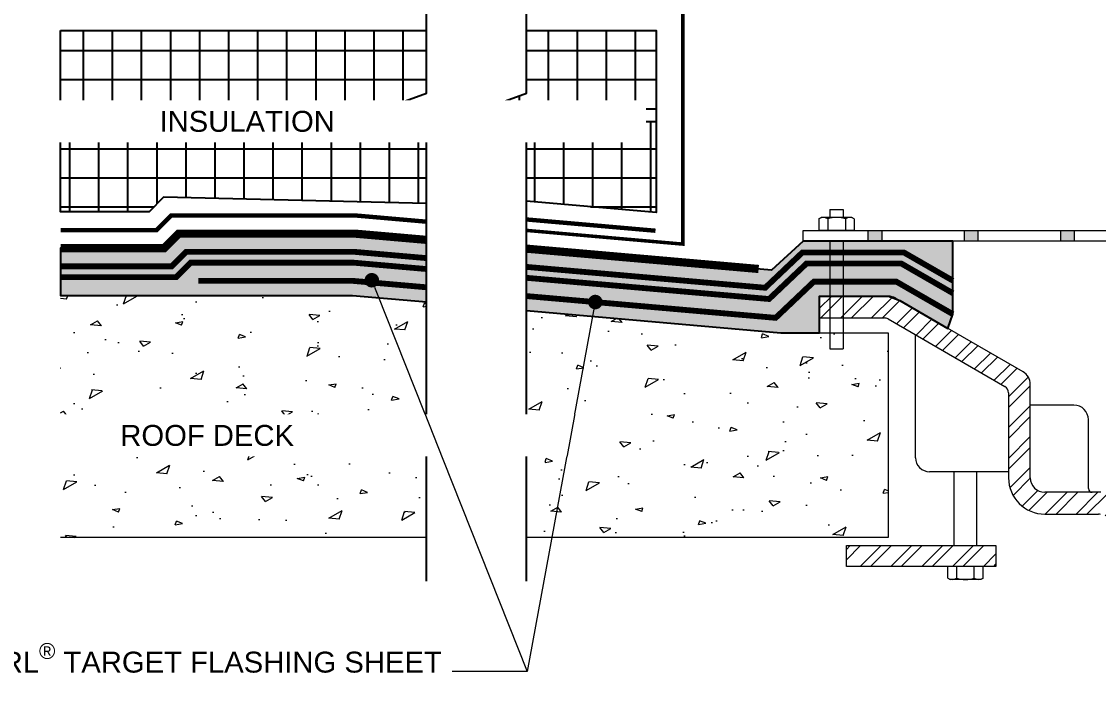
# Model space of a CAD drawing. Header units: inches. Extents: x 413.3 to 509.9, y 60.3 to 83.2.
# Drawn here: x 432.39 to 450.92, y 63.46 to 74.82 of the extents above; entities that cross this region are included whole.
import ezdxf
from ezdxf import colors
from ezdxf.entities.mleader import LeaderData, LeaderLine
from ezdxf.math import Vec2, Vec3

# ---------------------------------------------------------------- set-up
doc = ezdxf.new("R2010")
doc.units = ezdxf.units.IN
doc.header["$MEASUREMENT"] = 0
doc.linetypes.add('Dashed - Dense', pattern=[0.8, 0.5, -0.3])
doc.layers.get('Defpoints').update_dxf_attribs({"color": 103})
for name, color, linetype, lineweight in [('A-DETAIL', 7, 'Continuous', 9), ('BP Others', 190, 'Continuous', 0), ('BP Primer', 2, 'Continuous', 0), ('BP Text', 20, 'Continuous', 0), ('RAM Black Pearl Sheet', 165, 'Continuous', 0)]:
    doc.layers.add(name, color=color, linetype=linetype, lineweight=lineweight)
doc.layers.add('BP Insulation Border', color=8, linetype='Continuous')
doc.layers.add('BP Insulation Foam', color=9, linetype='Continuous')
doc.layers.add('BP Metal', color=17, linetype='Continuous', true_color=0x803345)
doc.layers.add('Protection Course', color=99, linetype='Dashed - Dense', lineweight=0, true_color=0x216123)
doc.styles.get("Standard").update_dxf_attribs({"font": 'ARIALN.TTF'})
doc.linetypes.add('ZIGZAG', pattern='A,0.0001,-0.2,[131,ltypeshp.shx,S=0.2,R=0,X=-0.2,Y=0],-0.4,[131,ltypeshp.shx,S=0.2,R=180,X=0.2,Y=0],-0.2', length=0.8001)

# ---------------------------------------------------------------- blocks, each defined once
blk = doc.blocks.new('*X21')
at = {"color": 0}
for p, q in [((34.857, 11.812), (34.557, 12.112)), ((35.044, 11.812), (34.68, 12.176)), ((35.387, 11.812), (35.012, 12.188)), ((35.574, 11.812), (35.199, 12.188)), ((35.917, 11.812), (35.542, 12.188)), ((35.938, 11.98), (35.73, 12.188)), ((34.496, 11.643), (34.221, 11.918)), ((34.614, 11.712), (34.34, 11.986)), ((34.16, 11.449), (33.885, 11.723)), ((34.278, 11.517), (34.004, 11.792)), ((33.824, 11.254), (33.549, 11.529)), ((33.943, 11.323), (33.668, 11.597)), ((33.488, 11.06), (33.214, 11.334)), ((33.607, 11.128), (33.332, 11.403)), ((33.152, 10.865), (32.878, 11.14)), ((33.271, 10.934), (32.996, 11.208)), ((32.816, 10.671), (32.542, 10.945)), ((32.935, 10.74), (32.661, 11.014)), ((32.688, 10.457), (32.348, 10.796)), ((32.688, 10.269), (32.312, 10.644)), ((32.688, 9.926), (32.312, 10.301)), ((32.688, 9.739), (32.312, 10.114)), ((32.688, 9.396), (32.312, 9.771)), ((32.688, 9.209), (32.312, 9.584)), ((32.663, 8.89), (32.312, 9.241)), ((32.608, 8.758), (32.312, 9.053)), ((31.337, 8.438), (30.986, 8.788)), ((31.525, 8.438), (31.15, 8.812)), ((31.868, 8.438), (31.493, 8.812)), ((32.055, 8.438), (31.68, 8.812)), ((32.335, 8.5), (32.023, 8.812)), ((32.45, 8.572), (32.181, 8.842)), ((30.479, 8.235), (30.18, 8.534)), ((30.622, 8.28), (30.323, 8.579)), ((30.882, 8.362), (30.583, 8.661)), ((31.025, 8.407), (30.726, 8.706)), ((30.258, 8.114), (29.944, 8.427)), ((30.25, 7.934), (29.88, 8.304)), ((30.25, 7.591), (29.875, 7.966)), ((30.25, 7.403), (29.875, 7.778)), ((30.25, 7.061), (29.875, 7.436)), ((30.25, 6.873), (29.875, 7.248)), ((30.25, 6.53), (29.875, 6.905)), ((30.155, 6.438), (29.875, 6.718))]:
    blk.add_line(p, q, dxfattribs=at)
blk = doc.blocks.new('_Dot')
at = {"color": 0, "linetype": 'ByBlock', "lineweight": -2}
blk.add_line((-0.5, 0), (-1, 0), dxfattribs=at)
at = {"color": 0, "linetype": 'ByBlock', "const_width": 0.5}
blk.add_lwpolyline([(-0.25, 0, 1), (0.25, 0, 1)], format="xyb", close=True, dxfattribs=at)

msp = doc.modelspace()

# ---------------------------------------------------------------- hatches: boundary and pattern name
at = {"layer": 'A-DETAIL'}
for points in [[(447.197, 71.222), (446.957, 71.222), (446.957, 71.042), (447.197, 71.042)], [(448.854, 71.222), (448.614, 71.222), (448.614, 71.042), (448.854, 71.042)], [(450.512, 71.222), (450.272, 71.222), (450.272, 71.042), (450.512, 71.042)]]:
    msp.add_hatch(color=256, dxfattribs=at).paths.add_polyline_path(points)
h = msp.add_hatch(dxfattribs=at)
h.set_pattern_fill('ANSI32', color=256, style=0, double=1)
h.set_pattern_definition([(45, (452.616, 53.20554), (-0.265165, 0.265165), []), (45, (452.79276, 53.20554), (-0.265165, 0.265165), [])])
h.paths.add_polyline_path([(449.158, 65.802), (446.584, 65.802), (446.584, 65.442), (449.158, 65.442)])
at = {"layer": 'BP Insulation Foam'}
h = msp.add_hatch(dxfattribs=at)
h.set_pattern_fill('NET', color=256, scale=4)
h.set_pattern_definition([(0, (437.95696, 73.3188), (0, 0.5), []), (90, (437.95696, 73.3188), (-0.5, 3e-17), [])])
h.paths.add_polyline_path([(439.356, 73.584), (439.356, 74.663), (433.062, 74.663), (433.062, 73.1), (439.586, 73.1), (438.806, 73.384)])
h.paths.add_polyline_path([(443.308, 74.663), (441.077, 74.663), (441.077, 73.584), (440.527, 73.384), (441.307, 73.1), (443.308, 73.1)])
h = msp.add_hatch(dxfattribs=at)
h.set_pattern_fill('NET', color=256, scale=4)
h.set_pattern_definition([(0, (-1222.779, 72.1299), (0, 0.5), []), (90, (-1222.779, 72.1299), (-0.5, 3e-17), [])])
h.paths.add_polyline_path([(439.356, 72.784), (439.905, 72.984), (439.586, 73.1), (433.062, 73.1), (433.062, 71.544), (434.584, 71.544), (434.834, 71.794), (439.356, 71.689)])
h.paths.add_polyline_path([(443.308, 73.1), (441.307, 73.1), (441.626, 72.984), (441.077, 72.784), (441.077, 71.727), (443.308, 71.531)])
at = {"layer": 'BP Others'}
h = msp.add_hatch(dxfattribs=at)
h.set_pattern_fill('CONCRETE', color=256, scale=3)
h.set_pattern_definition([(9.6028, (308.7941, 42.2107), (0.541903, 1.607184), [0.12861, -3.097972]), (157.953, (308.8993, 42.1681), (-0.541903, -1.607184), [0.11351, -2.734193]), (71.3671, (308.8993, 42.168), (-2.63947, 1.06893), [0.067605, -1.628478]), (9.6028, (309.8753, 41.948), (0.541903, 1.607184), [0.12861, -3.097972]), (157.953, (310.0021, 41.9694), (-0.541903, -1.607184), [0.11351, -2.734193]), (71.3671, (309.8753, 41.948), (-2.63947, 1.06893), [0.067605, -1.628478]), (29.9515, (311.2327, 42.2172), (-2.097564, 2.67612), [0.13778, -4.15939]), (128.0897, (311.2327, 42.217), (-3.72327, -2.14544), [0.10902, -3.29118]), (174.7908, (311.352, 42.286), (2.097564, -2.676116), [0.18741, -5.65757]), (29.9515, (308.7883, 43.4183), (-2.097564, 2.67612), [0.13778, -4.15939]), (128.0897, (308.7883, 43.4183), (-3.72327, -2.14544), [0.10902, -3.29118]), (174.7908, (308.9077, 43.487), (2.097564, -2.676116), [0.18741, -5.65757]), (29.9515, (311.7026, 43.8766), (-2.097564, 2.67612), [0.13778, -4.15939]), (128.0897, (311.7026, 43.8766), (-3.72327, -2.14544), [0.10902, -3.29118]), (174.7908, (311.822, 43.9454), (2.097564, -2.676116), [0.18741, -5.65757]), (29.9515, (310.3798, 42.699), (-2.097564, 2.67612), [0.13778, -4.15939]), (128.0897, (310.5664, 42.682), (-3.72327, -2.14544), [0.10902, -3.29118]), (174.7908, (310.5664, 42.6821), (2.097564, -2.676116), [0.18741, -5.65757]), (29.9515, (309.9747, 41.106), (-2.097564, 2.67612), [0.13778, -4.15939]), (128.0897, (310.1613, 41.089), (-3.72327, -2.14544), [0.10902, -3.29118]), (174.7908, (310.1613, 41.089), (2.097564, -2.676116), [0.18741, -5.65757]), (29.9515, (313.1126, 41.697), (-2.097564, 2.67612), [0.13778, -4.15939]), (128.0897, (313.299, 41.68), (-3.72327, -2.14544), [0.10902, -3.29118]), (174.7908, (313.2992, 41.68), (2.097564, -2.676116), [0.18741, -5.65757]), (29.9515, (312.328, 41.791), (1.62571, 4.82155), [0.26361, -8.33072]), (71.367, (312.5067, 41.7747), (-5.82084, 0.53068), [0.15607, -4.93218]), (174.7908, (312.5067, 41.7747), (-1.62571, -4.82155), [0.17928, -5.6657]), (29.9515, (309.383, 41.5664), (1.62571, 4.82155), [0.26361, -8.33072]), (71.367, (309.5615, 41.55), (-5.82084, 0.53068), [0.15607, -4.93218]), (174.7908, (309.5615, 41.55), (-1.62571, -4.82155), [0.17928, -5.6657]), (29.9515, (312.732, 43.3804), (1.62571, 4.82155), [0.26361, -8.33072]), (71.367, (312.9105, 43.364), (-5.82084, 0.53068), [0.15607, -4.93218]), (174.7908, (312.9105, 43.364), (-1.62571, -4.82155), [0.17928, -5.6657]), (29.9515, (309.878, 43.1334), (1.62571, 4.82155), [0.26361, -8.33072]), (71.367, (310.0564, 43.117), (-5.82084, 0.53068), [0.15607, -4.93218]), (174.7908, (310.0564, 43.117), (-1.62571, -4.82155), [0.17928, -5.6657]), (29.9515, (310.2845, 44.5408), (1.62571, 4.82155), [0.26361, -8.33072]), (71.367, (310.463, 44.5245), (-5.82084, 0.53068), [0.15607, -4.93218]), (174.7908, (310.463, 44.5245), (-1.62571, -4.82155), [0.17928, -5.6657]), (29.9515, (313.3215, 45.0074), (1.62571, 4.82155), [0.26361, -8.33072]), (71.367, (313.5, 44.991), (-5.82084, 0.53068), [0.15607, -4.93218]), (174.7908, (313.5, 44.991), (-1.62571, -4.82155), [0.17928, -5.6657]), (29.9515, (307.877, 41.0976), (1.62571, 4.82155), [0.26361, -8.33072]), (71.367, (307.877, 41.0976), (-5.82084, 0.53068), [0.15607, -4.93218]), (174.7908, (308.1054, 41.229), (-1.62571, -4.82155), [0.17928, -5.6657]), (29.9515, (308.2275, 42.6145), (1.62571, 4.82155), [0.26361, -8.33072]), (71.367, (308.2275, 42.6145), (-5.82084, 0.53068), [0.15607, -4.93218]), (174.7908, (308.456, 42.746), (-1.62571, -4.82155), [0.17928, -5.6657]), (29.9515, (308.4844, 44.1383), (1.62571, 4.82155), [0.26361, -8.33072]), (71.367, (308.4844, 44.1383), (-5.82084, 0.53068), [0.15607, -4.93218]), (174.7908, (308.713, 44.27), (-1.62571, -4.82155), [0.17928, -5.6657]), (29.9515, (310.5413, 41.4697), (1.62571, 4.82155), [0.26361, -8.33072]), (71.367, (310.541, 41.4697), (-5.82084, 0.53068), [0.15607, -4.93218]), (174.7908, (310.7697, 41.6013), (-1.62571, -4.82155), [0.17928, -5.6657]), (29.9515, (311.1328, 43.0967), (1.62571, 4.82155), [0.26361, -8.33072]), (71.367, (311.133, 43.0967), (-5.82084, 0.53068), [0.15607, -4.93218]), (174.7908, (311.361, 43.2283), (-1.62571, -4.82155), [0.17928, -5.6657]), (29.9515, (311.5817, 44.662), (1.62571, 4.82155), [0.26361, -8.33072]), (71.367, (311.582, 44.662), (-5.82084, 0.53068), [0.15607, -4.93218]), (174.7908, (311.81, 44.7935), (-1.62571, -4.82155), [0.17895, -5.66528]), (30, (310.7927, 40.9415), (-0.67868, 4.7105), [0, -2.625]), (45, (307.2927, 44.4415), (0.64009, 7.04096), [0, -1.75]), (60, (309.043, 41.6415), (-4.61817, 5.12975), [0, -0.875]), (15, (307.9927, 42.6915), (1.5544902, 0.9600444), [0, -1.4]), (75, (309.0427, 42.6915), (-1.080536, 1.376569), [0, -2.1]), (120, (310.7927, 43.3915), (-2.15149, 0.57649), [0, -1.75]), (90, (311.4927, 42.6915), (-2.1, 0.7), [0, -1.225])])
h.paths.add_polyline_path([(439.356, 69.995), (438.083, 70.106), (433.062, 70.106), (433.062, 65.941), (439.356, 65.941)])
h.paths.add_polyline_path([(447.302, 69.461), (445.458, 69.461), (441.077, 69.845), (441.077, 65.941), (447.302, 65.941)])
at = {"layer": 'BP Primer'}
h = msp.add_hatch(dxfattribs=at)
h.set_pattern_fill('WOOD6', color=6, scale=0.2, pattern_type=2)
h.set_pattern_definition([(216.8699, (-1222.698988, 36.329906), (0.5999999836, 0.4000000247), [0.1, -0.9]), (206.5651, (-1222.57899, 36.26991), (-0.1999998316, -0.200000262), [0.2236068, -0.2236068]), (198.4349, (-1222.57899, 36.169906), (-0.400000087, -0.1999996806), [0.1264912, -0.5059644])])
h.paths.add_polyline_path([(439.356, 69.995), (439.356, 71.062), (438.13, 71.169), (435.093, 71.169), (434.843, 70.919), (433.062, 70.919), (433.062, 70.106), (438.083, 70.106)])
h.paths.add_polyline_path([(441.077, 70.911), (441.077, 69.845), (445.458, 69.461), (446.124, 69.461), (446.124, 70.093), (447.307, 70.093), (447.504, 70.018), (448.33, 69.539), (448.417, 69.783), (448.417, 71.042), (445.842, 71.042), (445.298, 70.542)])

# ---------------------------------------------------------------- linework, layer by layer
at = {"linetype": 'Continuous'}
for points in [[(439.356, 65.187), (439.356, 72.784), (439.905, 72.984), (438.806, 73.384), (439.356, 73.584), (439.356, 83.241)], [(441.077, 65.187), (441.077, 72.784), (441.626, 72.984), (440.527, 73.384), (441.077, 73.584), (441.077, 83.241)]]:
    msp.add_lwpolyline(points, dxfattribs=at)
at = {"layer": 'A-DETAIL'}
for p, q in [((446.301, 71.586), (446.301, 71.447)), ((446.301, 71.586), (446.529, 71.586)), ((446.529, 71.586), (446.529, 71.447)), ((446.112, 71.424), (446.152, 71.447)), ((446.112, 71.424), (446.112, 71.222)), ((446.678, 71.447), (446.152, 71.447)), ((446.263, 71.423), (446.263, 71.222)), ((446.567, 71.423), (446.567, 71.222)), ((446.719, 71.424), (446.678, 71.447)), ((446.719, 71.424), (446.719, 71.222)), ((445.842, 71.222), (454.268, 71.222)), ((445.842, 71.042), (445.842, 71.222)), ((446.259, 71.222), (446.112, 71.222)), ((446.571, 71.222), (446.259, 71.222)), ((446.719, 71.222), (446.571, 71.222)), ((446.957, 71.042), (446.957, 71.222)), ((447.197, 71.042), (447.197, 71.222)), ((448.614, 71.042), (448.614, 71.222)), ((448.854, 71.042), (448.854, 71.222)), ((450.272, 71.042), (450.272, 71.222)), ((450.512, 71.042), (450.512, 71.222)), ((454.268, 71.042), (445.842, 71.042)), ((446.301, 71.042), (446.301, 69.184)), ((446.529, 71.042), (446.529, 69.184)), ((447.307, 70.093), (446.124, 70.093)), ((446.124, 70.093), (446.124, 69.718)), ((449.624, 68.79), (447.432, 70.059)), ((446.124, 69.718), (447.239, 69.718)), ((447.302, 69.701), (449.311, 68.538)), ((447.774, 67.312), (447.774, 69.428)), ((446.301, 69.184), (446.529, 69.184)), ((449.749, 66.968), (449.749, 68.574)), ((449.374, 68.43), (449.374, 66.968)), ((450.499, 68.218), (449.749, 68.218)), ((450.749, 66.781), (450.749, 67.968)), ((449.374, 67.072), (448.014, 67.072)), ((448.439, 65.802), (448.439, 67.072)), ((448.828, 65.802), (448.828, 67.072)), ((450.96, 66.718), (449.999, 66.718)), ((449.999, 66.343), (450.922, 66.343)), ((446.584, 65.802), (449.158, 65.802)), ((446.584, 65.442), (446.584, 65.802)), ((449.158, 65.802), (449.158, 65.442)), ((449.158, 65.442), (446.584, 65.442)), ((448.478, 65.442), (448.33, 65.442)), ((448.33, 65.24), (448.33, 65.442)), ((448.79, 65.442), (448.478, 65.442)), ((448.482, 65.24), (448.482, 65.442)), ((448.785, 65.24), (448.785, 65.442)), ((448.937, 65.442), (448.79, 65.442)), ((448.937, 65.24), (448.937, 65.442)), ((448.33, 65.24), (448.371, 65.216)), ((448.937, 65.24), (448.896, 65.216)), ((448.896, 65.216), (448.371, 65.216))]:
    msp.add_line(p, q, dxfattribs=at)
for centre, radius, start, end in [((446.187, 71.316), 0.131, 54.7356, 125.2644), ((446.415, 70.958), 0.489, 71.9403, 108.0597), ((446.643, 71.316), 0.131, 54.7356, 125.2644), ((447.307, 69.843), 0.25, 59.9314, 90), ((447.239, 69.593), 0.125, 59.9314, 90), ((449.499, 68.574), 0.25, 0, 59.9314), ((449.249, 68.43), 0.125, 0, 59.9314), ((450.499, 67.968), 0.25, 0, 90), ((448.014, 67.312), 0.24, 180, 270), ((449.999, 66.968), 0.625, 180, 270), ((449.999, 66.968), 0.25, 180, 270), ((450.814, 66.783), 0.0656, 181.9502, 268.3576), ((450.922, 66.218), 0.125, 72.4744, 90), ((448.406, 65.348), 0.131, 234.7356, 305.2644), ((448.634, 65.706), 0.489, 251.9403, 288.0597), ((448.861, 65.348), 0.131, 234.7356, 305.2644)]:
    msp.add_arc(centre, radius, start, end, dxfattribs=at)
at = {"layer": 'BP Insulation Border'}
for p, q in [((433.062, 73.1), (439.586, 73.1)), ((441.307, 73.1), (443.308, 73.1))]:
    msp.add_line(p, q, dxfattribs=at)
for points in [[(433.062, 74.663), (439.356, 74.663)], [(439.356, 71.689), (434.834, 71.794), (434.584, 71.544), (433.062, 71.544), (433.062, 74.663)], [(441.077, 74.663), (443.308, 74.663), (443.308, 71.531), (441.077, 71.727)]]:
    msp.add_lwpolyline(points, dxfattribs=at)
at = {"layer": 'BP Metal', "const_width": 0.06}
msp.add_lwpolyline([(441.077, 71.225), (443.769, 70.989), (443.769, 79.367, 1), (443.529, 79.367), (443.529, 78.848)], format="xyb", dxfattribs=at)
at = {"layer": 'BP Others'}
for p, q in [((439.356, 74.663), (433.062, 74.663)), ((433.062, 70.106), (438.083, 70.106)), ((438.083, 70.106), (439.356, 69.995)), ((441.077, 69.845), (445.458, 69.461)), ((445.458, 69.461), (447.302, 69.461)), ((447.302, 69.461), (447.302, 65.941)), ((439.356, 65.941), (433.062, 65.941)), ((447.302, 65.941), (441.077, 65.941))]:
    msp.add_line(p, q, dxfattribs=at)
at = {"layer": 'Defpoints'}
for points in [[(439.356, 71.062), (438.13, 71.169), (435.093, 71.169), (434.843, 70.919), (433.062, 70.919), (433.062, 70.106), (438.083, 70.106), (439.356, 69.995)], [(448.33, 69.539), (448.417, 69.783), (448.417, 71.042), (445.842, 71.042), (445.298, 70.542), (441.077, 70.911)], [(441.077, 69.845), (445.458, 69.461), (446.124, 69.461), (446.124, 70.093), (447.307, 70.093), (447.504, 70.018), (448.33, 69.539)]]:
    msp.add_lwpolyline(points, dxfattribs=at)
at = {"layer": 'Protection Course', "linetype": 'ZIGZAG', "ltscale": 0.1, "const_width": 0.075}
for points in [[(433.062, 71.231), (434.714, 71.231), (434.964, 71.481), (438.143, 71.481), (439.356, 71.375)], [(441.093, 71.412), (443.299, 71.219)]]:
    msp.add_lwpolyline(points, dxfattribs=at)
at = {"layer": 'Protection Course', "linetype": 'Continuous', "ltscale": 0.2, "const_width": 0.141}
for points in [[(433.062, 70.919), (434.843, 70.919), (435.093, 71.169), (438.13, 71.169), (439.356, 71.062)], [(441.077, 70.911), (445.074, 70.561)]]:
    msp.add_lwpolyline(points, dxfattribs=at)
at = {"layer": 'RAM Black Pearl Sheet', "const_width": 0.1}
for points in [[(433.062, 70.606), (434.973, 70.606), (435.223, 70.856), (438.116, 70.856), (439.356, 70.748)], [(441.077, 70.597), (445.187, 70.238), (445.825, 70.843), (447.577, 70.843), (448.417, 70.36)], [(433.062, 70.419), (435.05, 70.419), (435.3, 70.669), (438.108, 70.669), (439.356, 70.56)], [(441.077, 70.409), (445.254, 70.044), (445.899, 70.656), (447.527, 70.656), (448.417, 70.144)], [(435.43, 70.356), (438.094, 70.356), (439.356, 70.246)], [(441.077, 70.095), (445.367, 69.72), (446.024, 70.343), (447.444, 70.343), (448.417, 69.783)]]:
    msp.add_lwpolyline(points, dxfattribs=at)

# ---------------------------------------------------------------- block references
at = {"layer": 'A-DETAIL', "xscale": -1}
msp.add_blockref('*X21', (482.061, 57.906), dxfattribs=at)

# ---------------------------------------------------------------- next in the draw order: leaders
at = {"layer": 'BP Text'}
ml = msp.add_multileader_mtext('Standard', dxfattribs=at)
ml.set_content('\\A1;{\\fArial|b0|i0|c0|p34;INSULATION}', color=256)
ml.set_leader_properties(color=256, lineweight=0)
ml.set_arrow_properties(name='DOT')
ml.build(insert=Vec2(0, 0))
ml.multileader.update_dxf_attribs({"text_left_attachment_type": 2, "text_right_attachment_type": 2, "dogleg_length": 0.36, "arrow_head_size": 0.25, "scale": 4})
ctx = ml.context
ctx.base_point, ctx.scale, ctx.char_height, ctx.arrow_head_size, ctx.landing_gap_size, ctx.plane_origin = Vec3(434.628, 73.095), 4, 0.36, 0.25, 0.18, Vec3(446.747, 77.952)
ctx.left_attachment, ctx.right_attachment, ctx.text_align_type = 2, 2, 1
ctx.mtext.insert, ctx.mtext.width, ctx.mtext.defined_height, ctx.mtext.alignment, ctx.mtext.flow_direction = Vec3(436.273, 73.282), 3.3411, 0.273, 2, 5
ctx.mtext.has_bg_fill, ctx.mtext.bg_color, ctx.mtext.bg_scale_factor, ctx.mtext.bg_transparency, ctx.mtext.use_window_bg_color = 1, -1027028792, 1.5, 0, 1
ml = msp.add_multileader_mtext('Standard', dxfattribs=at)
ml.set_content('\\A1;{\\fArial|b0|i0|c0|p34;ROOF DECK}', color=256)
ml.set_leader_properties(color=256, lineweight=0)
ml.set_arrow_properties(name='DOT')
ml.build(insert=Vec2(0, 0))
ml.multileader.update_dxf_attribs({"text_left_attachment_type": 2, "text_right_attachment_type": 2, "dogleg_length": 0.36, "arrow_head_size": 0.25, "scale": 4})
ctx = ml.context
ctx.base_point, ctx.scale, ctx.char_height, ctx.arrow_head_size, ctx.landing_gap_size, ctx.plane_origin = Vec3(433.929, 67.69), 4, 0.36, 0.25, 0.18, Vec3(444.584, 72.547)
ctx.left_attachment, ctx.right_attachment, ctx.text_align_type = 2, 2, 1
ctx.mtext.insert, ctx.mtext.width, ctx.mtext.defined_height, ctx.mtext.alignment, ctx.mtext.flow_direction = Vec3(435.584, 67.877), 3.3411, 0.273, 2, 5
ctx.mtext.has_bg_fill, ctx.mtext.bg_color, ctx.mtext.bg_scale_factor, ctx.mtext.bg_transparency, ctx.mtext.use_window_bg_color = 1, -1027028792, 1.5, 0, 1

# ---------------------------------------------------------------- next in the draw order: leaders
ml = msp.add_multileader_mtext('Standard', dxfattribs=at)
ml.set_content('{\\fArial|b0|i0|c0|p34;40" x 40" \\A1;BLACK PEARL\\H0.75833x;\\S®^;\\H1.31869x; TARGET FLASHING SHEET}', color=256)
ml.set_leader_properties(color=256, lineweight=0)
ml.set_arrow_properties(name='DOT')
ml.build(insert=Vec2(0, 0))
ml.multileader.update_dxf_attribs({"text_left_attachment_type": 2, "text_right_attachment_type": 2, "dogleg_length": 0.36, "arrow_head_size": 0.25, "scale": 4})
ctx = ml.context
ctx.base_point, ctx.scale, ctx.char_height, ctx.arrow_head_size, ctx.landing_gap_size, ctx.plane_origin = Vec3(432.953, 63.634), 4, 0.36, 0.25, 0.18, Vec3(401.076, 64.036)
ctx.left_attachment, ctx.right_attachment, ctx.text_align_type = 2, 2, 2
notes = []
notes.append((ctx, [(1, (1, 1, 0), (441.093, 63.634), (-1, 0), 1.291, [(0, [(438.418, 70.367)], 0, []), (1, [(442.263, 69.992)], 0, [])])]))
ctx.mtext.insert, ctx.mtext.width, ctx.mtext.alignment, ctx.mtext.flow_direction = Vec3(439.622, 64.123), 6.57677, 3, 5
for ctx, leaders in notes:
    for number, flags, end, landing, length, lines in leaders:
        leader = LeaderData()
        leader.index, (leader.has_last_leader_line, leader.has_dogleg_vector, leader.attachment_direction) = number, flags
        leader.last_leader_point, leader.dogleg_vector, leader.dogleg_length = Vec3(end), Vec3(landing), length
        for number, points, colour, breaks in lines:
            line = LeaderLine()
            line.index, line.vertices, line.color, line.breaks = number, Vec3.list(points), colors.encode_raw_color(colour), breaks
            leader.lines.append(line)
        ctx.leaders.append(leader)

doc.saveas('drawing.dxf')
